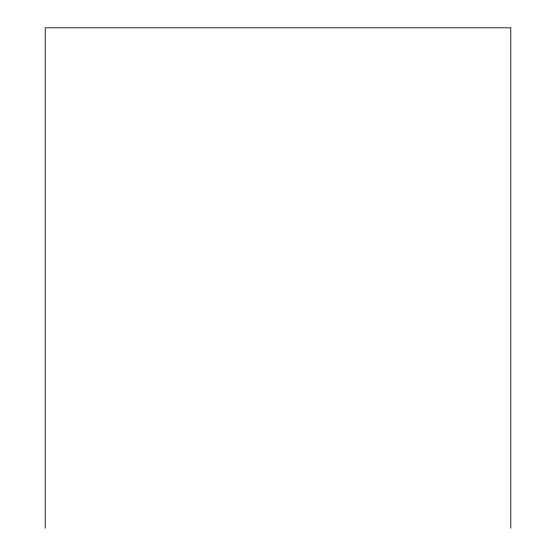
<?xml version="1.0" encoding="UTF-8"?>
<svg xmlns="http://www.w3.org/2000/svg" width="556" height="556" viewBox="0 0 556 556"><rect width="100%" height="100%" fill="white"/><g stroke="black" fill="none" stroke-linecap="round" stroke-linejoin="round"><path stroke-width="0.83" d="M510.783 528.2L510.783 27.8L45.217 27.8L45.217 528.2"/></g></svg>
